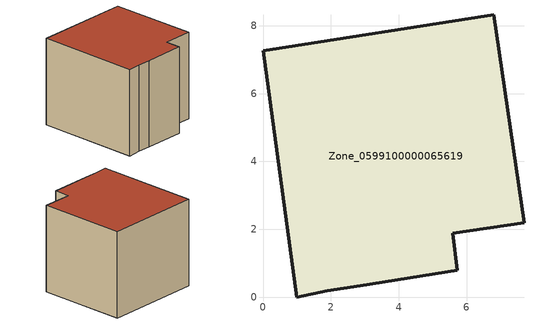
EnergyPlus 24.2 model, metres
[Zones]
Zone_0599100000065619
 floor ground (C_G): 6.8,8.32 7.69,2.19 5.59,1.88 5.73,0.8 2.86,0.33 1.9,0.19 1,0 0,7.26 z3.08
 wall outside (C_F): 7.69,2.19 6.8,8.32 0,7.26 1,0 1.9,0.19 2.86,0.33 5.73,0.8 5.59,1.88 7.69,2.19 z3.08:9.12
 roof outside (C_R): 6.8,8.32 0,7.26 1,0 1.9,0.19 2.86,0.33 5.73,0.8 5.59,1.88 7.69,2.19 z9.12
[BUILDING]
Pand.0599100000065619: North Axis=0; Terrain=City; Loads Convergence Tolerance Value=0.04; Temperature Convergence Tolerance Value=0.4; Solar Distribution=FullExterior; Maximum Number of Warmup Days=25; Minimum Number of Warmup Days=1
[Site:Location]
Rotterdam.The.Hague.AP_ZH_NLD Design_Conditions: Latitude=51.96; Longitude=4.45; Time Zone=1; Elevation=-4.5
[SITE:GROUNDTEMPERATURE:BUILDINGSURFACE]
18, 18, 18, 18, 18, 18, 18, 18, 18, 18, 18, 18
[MATERIAL] Thermal Absorptance=0.9; Solar Absorptance=0.7; Visible Absorptance=0.7
Name | Roughness | Thickness | Conductivity | Density | Specific Heat
G.TI.1946 | MediumSmooth | 0.15 | 1 | 540 | 1210
F.TI.1946 | Rough | 0.3 | 0.857143 | 1920 | 840
R.TI.1946 | MediumRough | 0.2 | 0.1 | 1500 | 1000
[CONSTRUCTION]
C_G: G.TI.1946
C_F: F.TI.1946
C_R: R.TI.1946
[ZONE]
Zone_0599100000065619: Type=1; Multiplier=1; Ceiling Height=Autocalculate; Volume=Autocalculate; Floor Area=autocalculate; Part of Total Floor Area=Yes
[ZONEINFILTRATION:DESIGNFLOWRATE]
Infil_Zone_0599100000065619: Zone or ZoneList or Space or SpaceList=Zone_0599100000065619; Schedule=AlwaysOn; Design Flow Rate Calculation Method=Flow/Area; Flow Rate per Floor Area=0.003; Constant Term Coefficient=1; Temperature Term Coefficient=0; Velocity Term Coefficient=0; Velocity Squared Term Coefficient=0
[HVACTEMPLATE:ZONE:IDEALLOADSAIRSYSTEM]
Zone_0599100000065619: Maximum Heating Supply Air Temperature=50; Minimum Cooling Supply Air Temperature=13; Maximum Heating Supply Air Humidity Ratio=0.0156; Minimum Cooling Supply Air Humidity Ratio=0.0077; Heating Limit=NoLimit; Cooling Limit=NoLimit; Dehumidification Control Type=ConstantSensibleHeatRatio; Cooling Sensible Heat Ratio=0.7; Dehumidification Setpoint=60; Humidification Control Type=None; Humidification Setpoint=30; Outdoor Air Method=None; Outdoor Air Flow Rate per Person=0.00944; Outdoor Air Flow Rate per Zone Floor Area=0; Outdoor Air Flow Rate per Zone=0; Demand Controlled Ventilation Type=None; Outdoor Air Economizer Type=NoEconomizer; Heat Recovery Type=None; Sensible Heat Recovery Effectiveness=0.7; Latent Heat Recovery Effectiveness=0.65
[ZONECONTROL:THERMOSTAT]
ThermostatControl_Zone_0599100000065619: Zone or ZoneList=Zone_0599100000065619; Control Type Schedule=DualSetpointControlType; Control 1=Thermostat_Zone_0599100000065619; Temperature Difference Between Cutout And Setpoint=0
[THERMOSTATSETPOINT:DUALSETPOINT]
Thermostat_Zone_0599100000065619: Heating Setpoint Temperature Schedule=HeatingSetpoint_Zone_0599100000065619; Cooling Setpoint Temperature Schedule=CoolingSetpoint_Zone_0599100000065619
[SCHEDULE:COMPACT]
HeatingSetpoint_Zone_0599100000065619: Through: 12/31, For: AllDays, Until: 24:00, 21
CoolingSetpoint_Zone_0599100000065619: Through: 12/31, For: AllDays, Until: 24:00, 24
DualSetpointControlType: Through: 12/31, For: AllDays, Until: 24:00, 4
AlwaysOn: Through: 12/31, For: AllDays, Until: 24:00, 1
